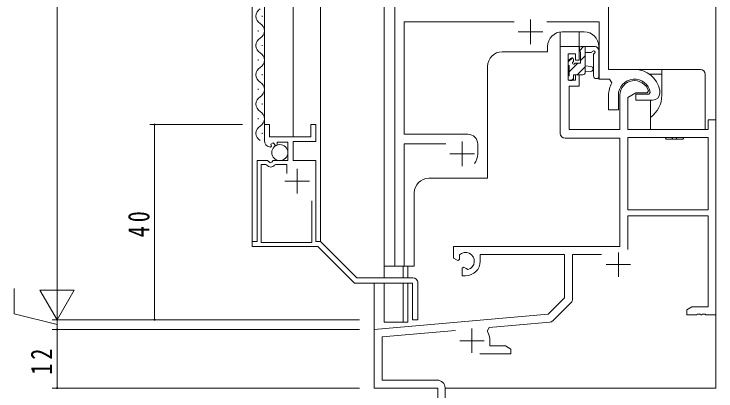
# Model space of a CAD drawing. Units: millimetres on the paper. Extents: x -397 to 397, y -282 to 282.
# Drawn here: x -321.2 to -177.4, y -182.6 to -105.3 of the extents above; entities that cross this region are included whole.
import ezdxf

# ---------------------------------------------------------------- set-up
doc = ezdxf.new("R2010")
doc.units = ezdxf.units.MM
for name, color, linetype, lineweight in [('0-3_YKK_11', 7, 'Continuous', 18), ('0-4_YKK_12', 2, 'Continuous', 18), ('0-5_YKK_13', 4, 'Continuous', 18), ('0-7_YKK_D', 6, 'Continuous', 18)]:
    doc.layers.add(name, color=color, linetype=linetype, lineweight=lineweight)
doc.styles.add('ＭＳ ゴシック', font='')
doc.styles.get('ＭＳ ゴシック').set_extended_font_data('MS Gothic')

msp = doc.modelspace()

# ---------------------------------------------------------------- linework, layer by layer
at = {"layer": '0-3_YKK_11'}
for p, q in [((-243.17, -81.961), (-243.17, -156.961)), ((-199.37, -116.661), (-199.37, -99.961)), ((-241.24, -106.891), (-218.72, -106.891)), ((-241.24, -129.961), (-241.24, -106.891)), ((-215.37, -106.461), (-215.37, -111.461)), ((-212.02, -106.891), (-201.3, -106.891)), ((-201.3, -106.891), (-201.3, -118.661)), ((-217.87, -108.961), (-212.87, -108.961)), ((-209.27, -111.961), (-205.37, -111.961)), ((-209.27, -129.761), (-209.27, -111.961)), ((-205.37, -111.961), (-205.37, -114.761)), ((-207.64, -113.461), (-207.64, -118.861)), ((-206.17, -113.461), (-207.64, -113.461)), ((-206.17, -114.761), (-206.17, -113.461)), ((-205.37, -114.761), (-206.17, -114.761)), ((-206.17, -117.761), (-205.37, -117.761)), ((-206.17, -118.861), (-206.17, -117.761)), ((-205.37, -117.761), (-205.37, -120.061)), ((-194.07, -116.661), (-199.37, -116.661)), ((-207.64, -118.861), (-206.17, -118.861)), ((-201.3, -118.661), (-199.149, -118.661)), ((-199.149, -118.661), (-198.712, -119.402)), ((-207.47, -120.061), (-207.47, -128.961)), ((-205.37, -120.061), (-207.47, -120.061)), ((-199.37, -121.961), (-199.37, -124.961)), ((-197.37, -124.961), (-197.37, -121.961)), ((-197.07, -128.961), (-197.07, -121.961)), ((-193.77, -121.461), (-195.44, -122.425)), ((-191.491, -121.461), (-193.77, -121.461)), ((-193.77, -121.761), (-193.77, -122.961)), ((-191.112, -121.761), (-193.77, -121.761)), ((-191.205, -121.072), (-191.491, -121.461)), ((-190.816, -121.411), (-191.112, -121.761)), ((-188.87, -120.966), (-188.876, -120.906)), ((-188.87, -121.461), (-188.87, -120.966)), ((-195.44, -122.425), (-195.44, -128.961)), ((-193.77, -122.961), (-190.37, -122.961)), ((-199.37, -124.961), (-197.37, -124.961)), ((-269.87, -127.961), (-268.87, -127.961)), ((-269.87, -131.261), (-269.87, -127.961)), ((-268.87, -127.961), (-268.87, -130.461)), ((-260.37, -127.961), (-259.37, -127.961)), ((-260.37, -130.461), (-260.37, -127.961)), ((-259.37, -127.961), (-259.37, -131.461)), ((-179, -126.961), (-177.37, -126.961)), ((-179, -128.961), (-179, -126.961)), ((-177.37, -126.961), (-177.37, -166.961)), ((-207.47, -128.961), (-197.07, -128.961)), ((-195.44, -128.961), (-179, -128.961)), ((-268.87, -130.461), (-260.37, -130.461)), ((-228.17, -129.961), (-241.24, -129.961)), ((-197.07, -130.761), (-208.27, -130.761)), ((-197.07, -152.961), (-197.07, -130.761)), ((-179, -130.591), (-195.44, -130.591)), ((-195.44, -130.591), (-195.44, -145.461)), ((-179, -130.591), (-195.44, -130.591)), ((-179, -145.461), (-179, -130.591)), ((-268.094, -131.72), (-268.562, -131.99)), ((-268.562, -131.99), (-268.454, -132.393)), ((-267.517, -132.297), (-268.094, -131.72)), ((-267.27, -132.194), (-267.517, -132.297)), ((-267.27, -131.561), (-267.27, -132.194)), ((-265.07, -131.561), (-267.27, -131.561)), ((-265.07, -135.361), (-265.07, -131.561)), ((-263.97, -131.461), (-263.97, -135.361)), ((-259.37, -131.461), (-263.97, -131.461)), ((-241.24, -131.891), (-232.72, -131.891)), ((-241.24, -156.961), (-241.24, -131.891)), ((-229.37, -131.461), (-229.37, -136.461)), ((-226.17, -133.961), (-226.17, -131.961)), ((-268.62, -132.573), (-268.811, -132.538)), ((-268.454, -132.393), (-268.62, -132.573)), ((-231.87, -133.961), (-226.87, -133.961)), ((-271.37, -135.361), (-269.239, -135.361)), ((-271.37, -151.961), (-271.37, -135.361)), ((-270.57, -136.161), (-269.595, -136.161)), ((-270.57, -152.161), (-270.57, -136.161)), ((-269.595, -136.161), (-269.358, -136.276)), ((-269.239, -135.361), (-268.699, -135.814)), ((-268.699, -135.814), (-268.37, -135.661)), ((-268.37, -135.661), (-268.07, -135.361)), ((-268.07, -135.361), (-265.07, -135.361)), ((-267.782, -136.276), (-267.545, -136.161)), ((-267.545, -136.161), (-265.27, -136.161)), ((-265.27, -136.161), (-265.27, -138.011)), ((-263.97, -135.361), (-259.37, -135.361)), ((-259.37, -135.361), (-259.37, -151.961)), ((-263.17, -137.061), (-263.17, -142.061)), ((-265.67, -139.561), (-260.67, -139.561)), ((-260.17, -143.576), (-260.17, -152.161)), ((-260.17, -143.576), (-260.17, -152.161)), ((-195.44, -145.461), (-179, -145.461)), ((-195.44, -146.661), (-195.44, -153.537)), ((-179, -146.661), (-195.44, -146.661)), ((-179, -165.331), (-179, -146.661)), ((-272.37, -151.961), (-271.37, -151.961)), ((-272.37, -152.961), (-272.37, -151.961)), ((-260.17, -152.161), (-270.57, -152.161)), ((-259.37, -151.961), (-258.37, -151.961)), ((-258.37, -151.961), (-250.97, -159.361)), ((-258.926, -152.961), (-272.37, -152.961)), ((-251.426, -160.461), (-258.926, -152.961)), ((-231.17, -152.961), (-197.07, -152.961)), ((-231.17, -155.326), (-231.17, -152.961)), ((-229.935, -154.68), (-229.897, -155.138)), ((-229.897, -155.138), (-229.92, -155.643)), ((-225.67, -154.591), (-225.67, -155.961)), ((-208.37, -154.591), (-225.67, -154.591)), ((-208.37, -163.461), (-208.37, -154.591)), ((-206.74, -154.591), (-206.74, -163.722)), ((-200.828, -154.591), (-206.74, -154.591)), ((-197.37, -154.161), (-197.37, -159.161)), ((-230.27, -155.845), (-231.17, -155.326)), ((-229.92, -155.643), (-230.27, -155.845)), ((-199.87, -156.661), (-194.87, -156.661)), ((-243.17, -156.961), (-241.24, -156.961)), ((-229.37, -157.404), (-229.02, -157.202)), ((-229.37, -158.961), (-229.37, -157.404)), ((-229.02, -157.202), (-228.571, -157.435)), ((-228.571, -157.435), (-228.193, -157.696)), ((-250.97, -159.361), (-239.47, -159.361)), ((-228.67, -158.961), (-229.37, -158.961)), ((-239.57, -160.461), (-251.426, -160.461)), ((-239.57, -167.961), (-239.57, -160.461)), ((-238.47, -160.361), (-238.47, -167.961)), ((-211.754, -166.845), (-208.37, -163.461)), ((-207.033, -164.429), (-210.764, -168.159)), ((-183.37, -165.961), (-182.279, -165.331)), ((-182.279, -165.331), (-179, -165.331)), ((-183.37, -166.961), (-183.37, -165.961)), ((-247.37, -169.961), (-211.754, -166.845)), ((-238.47, -167.961), (-239.57, -167.961)), ((-181.328, -166.961), (-183.37, -166.961)), ((-181.145, -166.841), (-181.328, -166.961)), ((-180.595, -166.841), (-181.145, -166.841)), ((-180.412, -166.961), (-180.595, -166.841)), ((-180.328, -166.961), (-180.412, -166.961)), ((-180.145, -166.841), (-180.328, -166.961)), ((-179.595, -166.841), (-180.145, -166.841)), ((-179.412, -166.961), (-179.595, -166.841)), ((-177.37, -166.961), (-179.412, -166.961)), ((-223.85, -169.539), (-224.231, -170.302)), ((-211.384, -168.449), (-223.85, -169.539)), ((-247.37, -181.961), (-247.37, -169.961)), ((-230.74, -170.142), (-245.74, -171.454)), ((-227.37, -169.761), (-227.37, -174.761)), ((-245.74, -171.454), (-245.74, -180.331)), ((-229.87, -172.261), (-224.87, -172.261)), ((-223.67, -172.261), (-223.67, -173.331)), ((-223.67, -173.331), (-220.461, -173.331)), ((-220.461, -173.331), (-219.37, -173.961)), ((-219.37, -173.961), (-219.37, -174.961)), ((-219.37, -174.961), (-225.72, -174.961)), ((-245.74, -180.331), (-234.47, -180.331)), ((-234.37, -181.961), (-247.37, -181.961)), ((-234.37, -186.503), (-234.37, -181.961)), ((-232.87, -181.931), (-232.87, -191.211))]:
    msp.add_line(p, q, dxfattribs=at)
for centre, radius, start, end in [((-194.07, -121.961), 5.3, 11.47836, 89.99999), ((-194.07, -121.961), 3.3, 9.59404, 179.99999), ((-194.07, -121.961), 3, 17.23529, 180), ((-194.07, -121.961), 5.3, 151.13427, 180), ((-190.37, -121.461), 1.5, 270.00001, 359.99999), ((-228.17, -131.961), 2, 0.00001, 89.99999), ((-208.27, -129.761), 1, 180.00001, 269.99999), ((-268.57, -131.261), 1.3, 179.99999, 259.30909), ((-229.37, -133.961), 3.2, 321.63348, 359.99999), ((-268.57, -135.661), 1, 217.97987, 322.02013), ((-228.67, -155.961), 1.8, 285.36688, 134.63312), ((-228.67, -155.961), 3, 270.00001, 359.99999), ((-239.47, -160.361), 1, 0.00001, 89.99999), ((-207.74, -163.722), 1, 315, 359.99999), ((-211.471, -167.452), 1, 275, 315.00002), ((-227.37, -172.261), 3.7, 0, 31.96331), ((-234.47, -181.931), 1.6, 0.00001, 89.99999)]:
    msp.add_arc(centre, radius, start, end, dxfattribs=at)
at = {"layer": '0-4_YKK_12'}
for p, q in [((-272.37, -151.961), (-272.37, 13.539)), ((-269.87, -128.261), (-269.87, 13.539)), ((-263.97, -130.461), (-263.97, 13.539)), ((-258.37, -151.961), (-258.37, 13.539)), ((-245.37, -156.961), (-245.37, 13.539)), ((-199.37, 13.539), (-199.37, -116.361)), ((-177.37, 13.539), (-177.37, -181.961)), ((-270.37, -105.861), (-270.37, -105.661)), ((-271.13, -108.861), (-271.13, -108.661)), ((-209.27, -111.961), (-209.27, -108.987)), ((-204.371, -108.961), (-208.871, -108.961)), ((-270.37, -111.861), (-270.37, -111.661)), ((-211.871, -111.961), (-211.871, -113.061)), ((-201.371, -111.961), (-201.371, -118.661)), ((-211.871, -113.061), (-221.17, -113.061)), ((-271.13, -114.861), (-271.13, -114.661)), ((-224.17, -116.061), (-224.17, -138.961)), ((-270.37, -117.861), (-270.37, -117.661)), ((-199.371, -118.661), (-201.371, -118.661)), ((-271.13, -120.861), (-271.13, -120.661)), ((-270.37, -123.861), (-270.37, -123.661)), ((-271.13, -126.861), (-271.13, -126.661)), ((-270.37, -129.861), (-270.37, -129.661)), ((-236.171, -138.961), (-224.17, -138.961)), ((-239.171, -156.961), (-239.171, -141.961)), ((-272.17, -151.961), (-272.37, -151.961)), ((-258.494, -151.961), (-258.37, -151.961)), ((-239.171, -156.961), (-245.37, -156.961)), ((-245.37, -156.961), (-245.37, -159.361)), ((-241.47, -156.961), (-241.47, -159.361)), ((-247.37, -160.461), (-247.37, -181.961)), ((-245.37, -160.461), (-245.37, -168.461)), ((-241.47, -160.461), (-241.47, -168.461)), ((-245.37, -168.461), (-241.47, -168.461)), ((-247.07, -181.961), (-247.37, -181.961)), ((-177.37, -181.961), (-232.87, -181.961))]:
    msp.add_line(p, q, dxfattribs=at)
msp.add_lwpolyline([(-209.27, -111.961), (-205.37, -111.961), (-205.37, -108.961)], dxfattribs=at)
for centre, radius, start, end in [((-269.912, -105.761), 1.718, 119.20254, 240.79746), ((-271.589, -108.761), 1.718, 299.20254, 60.79746), ((-208.871, -111.961), 3, 90, 180), ((-204.371, -111.961), 3, 0, 90), ((-269.912, -111.761), 1.718, 119.20254, 240.79746), ((-271.589, -114.761), 1.718, 299.20254, 60.79746), ((-221.17, -116.061), 3, 90, 180), ((-269.912, -117.761), 1.718, 119.20254, 240.79746), ((-271.589, -120.761), 1.718, 299.20254, 60.79746), ((-269.912, -123.761), 1.718, 119.20254, 240.79746), ((-271.589, -126.761), 1.718, 299.20254, 60.79746), ((-269.912, -129.761), 1.718, 119.20254, 240.79746), ((-236.171, -141.961), 3, 90, 180)]:
    msp.add_arc(centre, radius, start, end, dxfattribs=at)
at = {"layer": '0-5_YKK_13'}
for p, q in [((-204.479, -111.961), (-205.34, -112.822)), ((-205.04, -111.961), (-202.077, -111.961)), ((-204.14, -111.961), (-204.14, -117.261)), ((-201.338, -112.576), (-201.69, -112.145)), ((-205.34, -112.861), (-205.34, -112.261)), ((-205.14, -115.361), (-205.14, -113.061)), ((-202.96, -113.161), (-204.14, -113.161)), ((-201.27, -112.766), (-201.27, -117.944)), ((-206.784, -114.266), (-207.64, -115.122)), ((-207.552, -114.849), (-207.052, -114.349)), ((-206.54, -114.561), (-206.54, -114.9)), ((-204.14, -113.867), (-205.14, -114.867)), ((-202.47, -113.697), (-202.47, -117.944)), ((-207.64, -115.661), (-207.64, -115.061)), ((-205.634, -115.361), (-207.44, -117.167)), ((-207.44, -117.961), (-207.44, -115.861)), ((-206.079, -115.361), (-205.14, -115.361)), ((-204.14, -116.112), (-205.789, -117.761)), ((-204.14, -115.961), (-202.996, -116.063)), ((-206.54, -117.761), (-206.54, -118.661)), ((-204.64, -117.761), (-206.54, -117.761)), ((-204.14, -117.161), (-202.996, -117.059)), ((-194.07, -116.661), (-196.77, -116.661)), ((-194.07, -116.661), (-188.47, -116.661)), ((-190.972, -117.661), (-188.47, -117.661)), ((-188.47, -117.661), (-188.47, -121.961)), ((-179.57, -128.961), (-179.57, -117.661)), ((-207.64, -118.661), (-207.64, -118.161)), ((-206.84, -118.961), (-207.34, -118.961)), ((-206.54, -118.512), (-206.989, -118.961)), ((-190.77, -122.961), (-190.77, -126.485)), ((-180.57, -128.961), (-179.57, -128.961)), ((-187.581, -130.961), (-187.795, -130.591)), ((-185.345, -130.591), (-185.559, -130.961)), ((-183.945, -130.591), (-184.159, -130.961)), ((-187.581, -130.961), (-187.568, -130.961)), ((-186.77, -130.961), (-186.181, -130.961)), ((-185.559, -130.961), (-184.97, -130.961)), ((-240.47, -156.961), (-240.47, -159.361)), ((-240.47, -160.461), (-240.47, -168.461)), ((-241.47, -168.461), (-240.47, -168.461))]:
    msp.add_line(p, q, dxfattribs=at)
for points in [[(-180.57, -116.661), (-188.47, -116.661), (-188.47, -117.661)], [(-190.77, -126.485), (-190.77, -128.961), (-180.57, -128.961)], [(-187.745, -130.591), (-187.568, -130.961), (-186.77, -130.961)], [(-186.395, -130.591), (-186.181, -130.961), (-185.559, -130.961)], [(-184.172, -130.961), (-184.049, -130.712), (-183.994, -130.591)], [(-184.97, -130.961), (-184.172, -130.961), (-184.159, -130.961)]]:
    msp.add_lwpolyline(points, dxfattribs=at)
msp.add_circle((-266.72, -133.711), 1.65, dxfattribs=at)
for centre, radius, start, end in [((-205.04, -112.261), 0.3, 90, 180), ((-202.077, -112.461), 0.5, 39.23454, 90), ((-205.14, -112.861), 0.2, 180, 270), ((-202.96, -112.861), 0.3, 270, 330), ((-202.44, -113.161), 0.3, 296.74368, 150), ((-202.17, -113.697), 0.3, 116.74368, 180), ((-201.57, -112.766), 0.3, 0, 39.23454), ((-207.34, -115.061), 0.3, 135, 180), ((-206.84, -114.561), 0.3, 0, 135), ((-206.84, -114.9), 0.3, 303.05573, 0), ((-207.44, -115.661), 0.2, 180, 270), ((-206.54, -115.361), 0.25, 123.05573, 326.94427), ((-206.079, -115.661), 0.3, 90, 146.94427), ((-203.04, -116.561), 0.5, 275.09207, 84.90793), ((-204.64, -117.261), 0.5, 270, 0), ((-180.57, -117.661), 1, 0, 90), ((-207.44, -118.161), 0.2, 90, 180), ((-207.34, -118.661), 0.3, 180, 270), ((-206.84, -118.661), 0.3, 270, 0), ((-201.87, -117.944), 0.6, 180, 0), ((-194.07, -121.961), 5.6, 306.10634, 0)]:
    msp.add_arc(centre, radius, start, end, dxfattribs=at)
at = {"layer": '0-7_YKK_D'}
for p, q in [((-312.37, -160.961), (-312.37, 148.536)), ((-274.37, -127.961), (-293.37, -127.961)), ((-292.37, -127.961), (-292.37, -167.961)), ((-312.37, -167.961), (-312.37, -155.836)), ((-312.37, -167.961), (-315.87, -161.899)), ((-308.87, -161.899), (-315.87, -161.899)), ((-312.37, -167.961), (-308.87, -161.899)), ((-312.37, -167.961), (-312.37, -166.261)), ((-274.37, -167.961), (-313.37, -167.961)), ((-250.37, -167.961), (-313.37, -167.961)), ((-312.37, -167.961), (-312.37, -169.961)), ((-312.37, -167.961), (-312.37, -169.961)), ((-274.37, -167.961), (-293.37, -167.961)), ((-250.37, -169.961), (-313.37, -169.961)), ((-250.37, -169.961), (-313.37, -169.961)), ((-312.37, -169.961), (-312.37, -171.661)), ((-312.37, -169.961), (-312.37, -181.961)), ((-250.37, -181.961), (-313.37, -181.961))]:
    msp.add_line(p, q, dxfattribs=at)
msp.add_lwpolyline([(-312.37, -168.961), (-321.172, -166.777), (-321.172, -161.577)], dxfattribs=at)
for centre, start, end in [((-292.37, -127.961), 90, 270), ((-292.37, -127.961), 270, 90), ((-292.37, -167.961), 90, 270), ((-292.37, -167.961), 270, 90), ((-312.37, -169.961), 90, 270), ((-312.37, -169.961), 90, 270), ((-312.37, -169.961), 270, 90), ((-312.37, -169.961), 270, 90), ((-312.37, -181.961), 90, 270), ((-312.37, -181.961), 270, 90)]:
    msp.add_arc(centre, 0.106, start, end, dxfattribs=at)

# ---------------------------------------------------------------- texts
at = {"layer": '0-7_YKK_D', "color": 7, "char_height": 4.399, "attachment_point": 7, "rotation": 90, "style": 'ＭＳ ゴシック'}
for s, insert in [('\\T1.37;\\W0.75;40', (-293.37, -151.055)), ('\\T1.37;\\W0.75;12', (-313.37, -179.214))]:
    msp.add_mtext(s, dxfattribs=dict(at, insert=insert))

doc.saveas('drawing.dxf')
